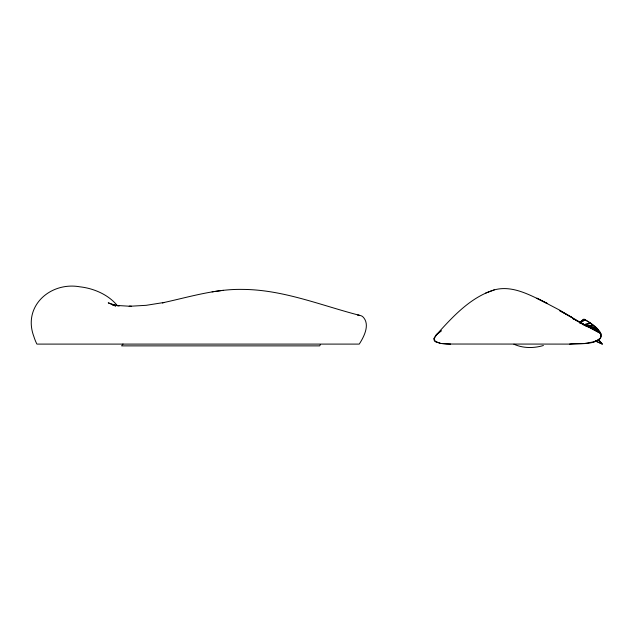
<?xml version="1.0" encoding="UTF-8"?>
<svg xmlns="http://www.w3.org/2000/svg" width="634" height="634" viewBox="0 0 634 634"><rect width="100%" height="100%" fill="white"/><g stroke="black" fill="none" stroke-linecap="round" stroke-linejoin="round"><path stroke-width="0.95" d="M583.431 319.813L584.088 319.227C590.785 323.34 600.525 328.166 601.286 336.805C594.312 345.99 579.793 342.875 569.633 344.096L446.796 344.024L440.638 343.438L435.154 341.472A156.487 19.892 -16.3 0 1 434.147 338.191L435.962 335.275C452.383 317.111 470.127 297.37 494.258 289.904C513.001 284.745 531.308 295.856 547.633 303.599L536.895 298.194L559.679 310.161L586.498 326.066L575.68 320.138M320.321 344.634L319.702 345.879L121.625 345.879L122.98 343.993M435.962 335.275L441.098 330.789M579.975 322.278L583.542 319.298M579.587 322.825L584.088 319.227L579.452 322.833M441.232 330.893L436.961 334.221L434.052 338.54L435.36 341.631L440.876 343.477L450.615 344.096M485.66 293.059L494.258 289.904M543.409 345.506C533.796 348.375 523.137 348.391 513.897 344.191M583.161 324.814L590.706 323.308L584.041 324.608M359.494 315.32C320.891 305.358 283.026 289.587 242.56 289.405C215.203 288.827 188.861 297.14 162.399 302.854L164.254 302.442L146.185 305.319L129.154 306.301L131.595 306.357L116.204 305.414L119.24 305.857L112.377 304.629L115.808 305.493L108.255 302.838L115.713 306.04L112.472 304.613M212.121 291.838L223.35 290.317M569.633 344.096L584.603 343.477L594.843 341.631L600.358 338.54L601.151 334.221L597.212 328.666L589.604 322.492L584.667 319.409M586.846 325.559L593.464 325.424L585.095 325.393M586.918 326.328L596.166 327.691L586.149 325.813M586.228 326.233L598.306 329.799L584.152 325.083L599.891 331.772L580.831 323.229M579.856 322.793L586.141 325.551L600.913 333.595L572.351 318.316L574.016 319.227M595.144 340.941L602.3 344.096L598.544 339.697M595.477 340.783L602.3 344.096L598.441 339.65M114.207 305.326L112.598 304.344L114.033 305.255M117.512 305.834C110.403 297.005 99.966 291.394 89.125 288.525A79.805 71.404 85.1 0 0 79.963 286.83C50.458 281.464 22.42 306.127 33.856 336.519A45.989 40.948 -89.8 0 0 36.907 344.096L359.256 344.096C364.122 336.575 370.533 324.101 362.648 316.564A68.218 22.594 -53.9 0 0 358.559 315.193M357.56 315.138A70.739 23.434 -53.9 0 1 358.559 315.193M585.079 319.591L580.356 322.809L585.079 319.591M572.613 317.864L559.719 310.676L572.565 317.888"/></g></svg>
